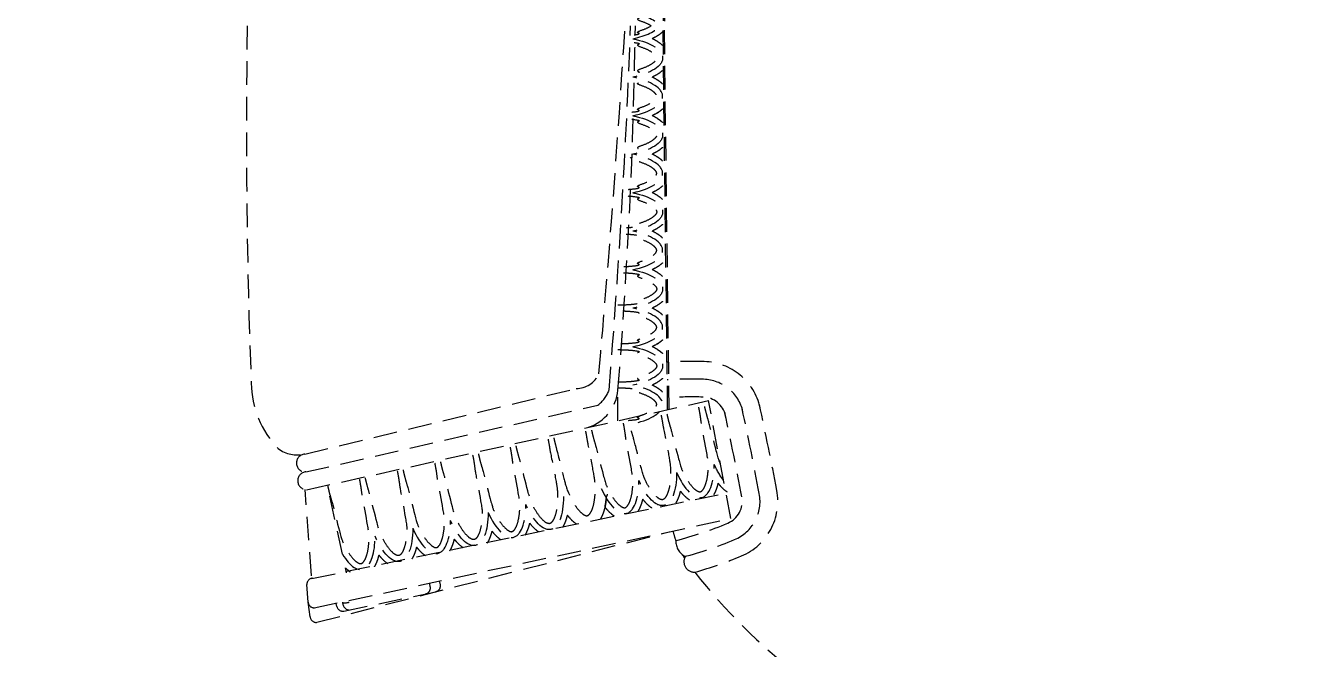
# Model space of a CAD drawing. Header units: millimetres. Extents: x -551172 to 232469, y -3435 to 261611.
# Drawn here: x 71544.3 to 71978.7, y 105944.7 to 106155.3 of the extents above; entities that cross this region are included whole.
import ezdxf

# ---------------------------------------------------------------- set-up
doc = ezdxf.new("R2010")
doc.units = ezdxf.units.MM
doc.header["$LTSCALE"] = 10
doc.linetypes.add('DH-HID2', pattern=[1.2, 0.8, -0.4])
doc.layers.add('06-FUR', color=6, linetype='Continuous')
doc.layers.add('FU-FURM', color=251, linetype='DH-HID2')
doc.linetypes.add('ZIGZAG', pattern='A,0.0001,-0.2,[131,ltypeshp.shx,S=0.2,R=0,X=-0.2,Y=0],-0.4,[131,ltypeshp.shx,S=0.2,R=180,X=0.2,Y=0],-0.2', length=0.8001)

# ---------------------------------------------------------------- blocks, each defined once
blk = doc.blocks.new('F-105')
at = {"layer": 'FU-FURM'}
for p, q in [((-194.67, 581.79), (-188.69, 582.21)), ((-185.73, 580.62), (-156.6, 582.8)), ((-156.7, 582.31), (-126.59, 446.7)), ((-150.68, 582.59), (-128.1, 484.02)), ((-144.66, 582.95), (-122.5, 491.34)), ((-201.45, 578.9), (-170.89, 460)), ((-199.62, 581.08), (-194.67, 581.79)), ((-196.6, 579.79), (-166.42, 439.19)), ((-186.64, 580.52), (-157.84, 440.8)), ((-178.44, 570.21), (-155.37, 575.2)), ((-197.64, 569.72), (-191.11, 538.72)), ((-196.1, 572.09), (-195.12, 572.3)), ((-195.68, 569.94), (-194.7, 570.14)), ((-184.7, 568.88), (-183.03, 569.23)), ((-189.46, 540.59), (-188.48, 540.79)), ((-188.74, 537.18), (-187.76, 537.39)), ((-133.38, 477.27), (-123.11, 477.27)), ((-133.38, 477.27), (-123.11, 477.27)), ((-129.65, 460.5), (0, 462.06)), ((-129.54, 459.98), (0, 461.61)), ((129.65, 460.5), (0, 462.06)), ((129.54, 459.98), (0, 461.61)), ((-166.42, 439.19), (-126.59, 446.7))]:
    blk.add_line(p, q, dxfattribs=at)
for centre, radius, start, end in [((-120.15, 568.3), 32.72, 90.939, 133.8014), ((-35.49, -1644.76), 2247.39, 89.09523, 92.17252), ((-133.95, 585.39), 10.99, 143.605, 192.8761), ((-188.55, 580.21), 2, 3.9663, 93.9663), ((-153.64, 582.32), 3, 3.9663, 183.9663), ((-147.66, 582.74), 3, 3.9663, 183.9663), ((-199.49, 579.09), 2, 93.9663, 183.9663), ((-194.54, 579.8), 2, 93.9663, 183.9663), ((-195.68, 570.13), 2, 101.9663, 191.9663), ((-195.27, 567.98), 2, 101.9663, 181.286), ((-184.89, 570), 10, 180, 192.1129), ((-189.87, 542.54), 2, 191.9663, 281.9663), ((-189.15, 539.14), 2, 191.9663, 281.9663), ((-114.06, 491.39), 8.44, 180.2919, 245.8429), ((-121.71, 491.82), 14.62, 198.5352, 264.4997), ((-118.88, 491.07), 11.61, 217.3848, 248.6039), ((289.22, 5113.95), 4648.1, 264.97987, 266.43253), ((99.72, 3210.42), 2739.24, 265.33391, 267.91369), ((26.75, 2322.11), 1850.92, 265.35579, 269.1718), ((-256.67, 452.37), 131.33, 358.321, 3.569), ((-256.67, 452.37), 137.33, 358.321, 3.4431), ((-256.67, 452.37), 143.33, 358.321, 3.3278), ((-174.01, 451.96), 5.78, 88.2271, 153.6647), ((-163.58, 429.56), 30, 103.5627, 110.053), ((-52.31, 488.65), 125.39, 194.2657, 202.7116), ((-180.98, 451.46), 3.55, 59.745, 182.6767), ((-163.58, 429.56), 30, 119.8995, 122.7088), ((-52.31, 488.65), 131.39, 194.8015, 202.7116), ((-63.86, 296.7), 196.11, 127.9735, 184.8842), ((-52.31, 488.65), 137.39, 195.7767, 202.7116), ((-133.39, 448.76), 8, 282.5968, 358.321), ((-133.39, 448.76), 14, 282.5968, 358.321), ((-133.39, 448.76), 20, 282.5968, 358.321), ((-160.6, 443.32), 8, 202.7116, 280.6809), ((-369.82, 1552.62), 1136.86, 280.68095, 282.13177), ((-160.6, 443.32), 20, 202.7116, 280.6809), ((-160.6, 443.32), 14, 202.7116, 280.6809), ((-369.82, 1552.62), 1142.86, 280.68095, 282.14538), ((-369.82, 1552.62), 1148.86, 280.68095, 282.15618)]:
    blk.add_arc(centre, radius, start, end, dxfattribs=at)
for centre, major_axis, start_param, end_param in [((-164, 567.64), (19.57, 4.15), 2.318381, 4.190074), ((-158.6, 542.21), (19.57, 4.15), 2.093111, 4.190074), ((-153.21, 516.77), (19.57, 4.15), 2.093111, 4.190074), ((-145.13, 478.62), (19.57, 4.15), 2.093111, 4.190074), ((-127.88, 482.18), (0, 20), 2.195066, 4.190074), ((-101.88, 482.18), (0, 20), 2.093111, 4.190074), ((-75.88, 482.18), (0, 20), 2.093111, 4.190074), ((-49.88, 482.18), (0, 20), 2.093111, 4.190074), ((-23.88, 482.18), (0, 20), 2.093111, 4.190074), ((2.12, 482.18), (0, 20), 2.093111, 2.85437), ((-139.74, 453.19), (19.57, 4.15), 2.093111, 4.190074)]:
    blk.add_ellipse(centre, major_axis=major_axis, ratio=0.375, start_param=start_param, end_param=end_param, dxfattribs=at)
at = {"layer": 'FU-FURM', "extrusion": (0, 0, -1)}
for centre, major_axis, start_param, end_param in [((-161.3, 554.93), (19.57, 4.15), 2.093111, 4.190074), ((-155.91, 529.49), (19.57, 4.15), 2.093111, 4.190074), ((-150.52, 504.06), (19.57, 4.15), 2.093111, 4.190074), ((-142.43, 465.9), (19.57, 4.15), 2.093111, 4.190074), ((-114.88, 482.18), (0, 20), 2.093111, 4.190074), ((-88.88, 482.18), (0, 20), 2.093111, 4.190074), ((-62.88, 482.18), (0, 20), 2.093111, 4.190074), ((-36.88, 482.18), (0, 20), 2.093111, 4.190074), ((-10.88, 482.18), (0, 20), 2.093111, 4.190074), ((-2.12, 482.18), (0, 20), 2.093111, 2.85437), ((-137.04, 440.47), (19.57, 4.15), -2.490998, -2.093111)]:
    blk.add_ellipse(centre, major_axis=major_axis, ratio=0.375, start_param=start_param, end_param=end_param, dxfattribs=at)
at = {"layer": 'FU-FURM'}
for points, knots in [([(-155.37, 575.2), (-156.16, 575.03), (-156.93, 574.85), (-158.47, 574.45), (-159.24, 574.23), (-161.49, 573.52), (-172.72, 570.8), (-175.51, 569.57), (-176.78, 568.9), (-178.93, 567.53), (-179.8, 566.82), (-180.97, 565.62), (-181.34, 565.06), (-181.57, 564.47), (-181.6, 564.32), (-181.63, 564.08), (-181.62, 564), (-181.6, 563.91)], [2.356194, 2.356194, 2.356194, 2.356194, 2.487094, 2.487094, 2.617994, 2.617994, 2.879793, 2.879793, 3.141593, 3.141593, 3.403392, 3.403392, 3.665191, 3.665191, 3.796091, 3.796091, 3.926991, 3.926991, 3.926991, 3.926991]), ([(-183.03, 569.23), (-183.11, 569.16), (-183.18, 569.08), (-183.71, 568.54), (-184.1, 568.07), (-184.43, 567.59)], [3.2313748, 3.2313748, 3.2313748, 3.2313748, 3.24407424, 3.24407424, 3.3245192, 3.3245192, 3.3245192, 3.3245192]), ([(-181.6, 563.91), (-181.59, 563.83), (-181.56, 563.74), (-181.44, 563.54), (-181.35, 563.41), (-180.9, 562.97), (-180.34, 562.61), (-178.78, 561.98), (-177.69, 561.69), (-175.17, 561.31), (-173.74, 561.21), (-170.69, 561.22), (-159.37, 563.49), (-157.02, 563.76), (-156.23, 563.87), (-154.66, 564.13), (-153.88, 564.27), (-153.09, 564.44)], [3.926991, 3.926991, 3.926991, 3.926991, 4.057891, 4.057891, 4.18879, 4.18879, 4.45059, 4.45059, 4.712389, 4.712389, 4.974188, 4.974188, 5.235988, 5.235988, 5.366887, 5.366887, 5.497787, 5.497787, 5.497787, 5.497787]), ([(-178.91, 551.19), (-178.93, 551.28), (-178.93, 551.37), (-178.91, 551.6), (-178.88, 551.76), (-178.64, 552.34), (-178.28, 552.9), (-177.11, 554.1), (-176.23, 554.81), (-174.08, 556.18), (-172.81, 556.85), (-170.02, 558.09), (-158.8, 560.8), (-156.54, 561.51), (-155.78, 561.73), (-154.24, 562.13), (-153.46, 562.32), (-152.68, 562.48)], [3.926991, 3.926991, 3.926991, 3.926991, 4.057891, 4.057891, 4.18879, 4.18879, 4.45059, 4.45059, 4.712389, 4.712389, 4.974188, 4.974188, 5.235988, 5.235988, 5.366887, 5.366887, 5.497787, 5.497787, 5.497787, 5.497787]), ([(-182.69, 559.4), (-182.67, 559.38), (-182.64, 559.37), (-182.2, 559.1), (-181.75, 558.88), (-181.19, 558.64), (-181.12, 558.61), (-180.61, 558.41), (-180.16, 558.25), (-179.38, 558.03), (-179.07, 557.95), (-178.75, 557.87)], [4.6833457, 4.6833457, 4.6833457, 4.6833457, 4.7028587, 4.7028587, 5.0198337, 5.0198337, 5.0650439, 5.0650439, 5.3368088, 5.3368088, 5.5110147, 5.5110147, 5.5110147, 5.5110147]), ([(-181.73, 554.88), (-181.72, 554.9), (-181.7, 554.93), (-181.4, 555.35), (-181.08, 555.74), (-180.67, 556.18), (-180.61, 556.24), (-180.23, 556.63), (-179.88, 556.95), (-179.27, 557.47), (-179.01, 557.67), (-178.75, 557.87)], [4.6833457, 4.6833457, 4.6833457, 4.6833457, 4.7028587, 4.7028587, 5.0198337, 5.0198337, 5.0650439, 5.0650439, 5.3368088, 5.3368088, 5.5110147, 5.5110147, 5.5110147, 5.5110147]), ([(-150.4, 551.72), (-151.18, 551.56), (-151.96, 551.41), (-153.53, 551.15), (-154.32, 551.04), (-156.67, 550.77), (-167.99, 548.5), (-171.04, 548.5), (-172.47, 548.59), (-175, 548.97), (-176.08, 549.27), (-177.64, 549.89), (-178.2, 550.26), (-178.65, 550.7), (-178.74, 550.82), (-178.86, 551.03), (-178.89, 551.11), (-178.91, 551.19)], [2.356194, 2.356194, 2.356194, 2.356194, 2.487094, 2.487094, 2.617994, 2.617994, 2.879793, 2.879793, 3.141593, 3.141593, 3.403392, 3.403392, 3.665191, 3.665191, 3.796091, 3.796091, 3.926991, 3.926991, 3.926991, 3.926991]), ([(-149.98, 549.76), (-150.76, 549.6), (-151.54, 549.42), (-153.08, 549.01), (-153.84, 548.8), (-156.1, 548.09), (-167.33, 545.37), (-170.12, 544.14), (-171.39, 543.46), (-173.54, 542.09), (-174.41, 541.38), (-175.58, 540.18), (-175.95, 539.62), (-176.18, 539.04), (-176.21, 538.89), (-176.24, 538.65), (-176.23, 538.56), (-176.21, 538.48)], [2.356194, 2.356194, 2.356194, 2.356194, 2.487094, 2.487094, 2.617994, 2.617994, 2.879793, 2.879793, 3.141593, 3.141593, 3.403392, 3.403392, 3.665191, 3.665191, 3.796091, 3.796091, 3.926991, 3.926991, 3.926991, 3.926991]), ([(-180, 546.68), (-179.97, 546.67), (-179.95, 546.65), (-179.51, 546.39), (-179.05, 546.16), (-178.49, 545.92), (-178.42, 545.89), (-177.92, 545.69), (-177.46, 545.54), (-176.69, 545.31), (-176.38, 545.23), (-176.06, 545.15)], [4.6833457, 4.6833457, 4.6833457, 4.6833457, 4.7028587, 4.7028587, 5.0198337, 5.0198337, 5.0650439, 5.0650439, 5.3368088, 5.3368088, 5.5110147, 5.5110147, 5.5110147, 5.5110147]), ([(-179.04, 542.16), (-179.02, 542.18), (-179, 542.21), (-178.71, 542.63), (-178.39, 543.02), (-177.97, 543.47), (-177.92, 543.52), (-177.54, 543.91), (-177.19, 544.23), (-176.57, 544.76), (-176.32, 544.96), (-176.06, 545.15)], [4.6833457, 4.6833457, 4.6833457, 4.6833457, 4.7028587, 4.7028587, 5.0198337, 5.0198337, 5.0650439, 5.0650439, 5.3368088, 5.3368088, 5.5110147, 5.5110147, 5.5110147, 5.5110147]), ([(-176.21, 538.48), (-176.2, 538.39), (-176.17, 538.31), (-176.05, 538.1), (-175.96, 537.98), (-175.5, 537.54), (-174.95, 537.17), (-173.39, 536.55), (-172.3, 536.26), (-169.78, 535.88), (-168.34, 535.78), (-165.29, 535.78), (-153.98, 538.06), (-151.63, 538.32), (-150.84, 538.43), (-149.27, 538.69), (-148.48, 538.84), (-147.7, 539)], [3.926991, 3.926991, 3.926991, 3.926991, 4.057891, 4.057891, 4.18879, 4.18879, 4.45059, 4.45059, 4.712389, 4.712389, 4.974188, 4.974188, 5.235988, 5.235988, 5.366887, 5.366887, 5.497787, 5.497787, 5.497787, 5.497787]), ([(-173.52, 525.76), (-173.54, 525.84), (-173.54, 525.93), (-173.52, 526.17), (-173.48, 526.32), (-173.25, 526.9), (-172.89, 527.47), (-171.72, 528.67), (-170.84, 529.38), (-168.69, 530.75), (-167.42, 531.42), (-164.63, 532.65), (-153.41, 535.37), (-151.15, 536.08), (-150.39, 536.3), (-148.85, 536.7), (-148.07, 536.88), (-147.29, 537.05)], [3.926991, 3.926991, 3.926991, 3.926991, 4.057891, 4.057891, 4.18879, 4.18879, 4.45059, 4.45059, 4.712389, 4.712389, 4.974188, 4.974188, 5.235988, 5.235988, 5.366887, 5.366887, 5.497787, 5.497787, 5.497787, 5.497787]), ([(-177.3, 533.97), (-177.28, 533.95), (-177.25, 533.93), (-176.81, 533.67), (-176.36, 533.44), (-175.8, 533.2), (-175.72, 533.18), (-175.22, 532.97), (-174.77, 532.82), (-173.99, 532.59), (-173.68, 532.51), (-173.36, 532.44)], [4.6833457, 4.6833457, 4.6833457, 4.6833457, 4.7028587, 4.7028587, 5.0198337, 5.0198337, 5.0650439, 5.0650439, 5.3368088, 5.3368088, 5.5110147, 5.5110147, 5.5110147, 5.5110147]), ([(-176.34, 529.44), (-176.33, 529.47), (-176.31, 529.49), (-176.01, 529.91), (-175.69, 530.3), (-175.27, 530.75), (-175.22, 530.8), (-174.84, 531.19), (-174.49, 531.52), (-173.88, 532.04), (-173.62, 532.24), (-173.36, 532.44)], [4.6833457, 4.6833457, 4.6833457, 4.6833457, 4.7028587, 4.7028587, 5.0198337, 5.0198337, 5.0650439, 5.0650439, 5.3368088, 5.3368088, 5.5110147, 5.5110147, 5.5110147, 5.5110147]), ([(-145.01, 526.29), (-145.79, 526.12), (-146.57, 525.97), (-148.14, 525.72), (-148.93, 525.61), (-151.28, 525.34), (-162.6, 523.07), (-165.65, 523.06), (-167.08, 523.16), (-169.61, 523.54), (-170.69, 523.83), (-172.25, 524.45), (-172.81, 524.82), (-173.26, 525.26), (-173.35, 525.38), (-173.47, 525.59), (-173.5, 525.68), (-173.52, 525.76)], [2.356194, 2.356194, 2.356194, 2.356194, 2.487094, 2.487094, 2.617994, 2.617994, 2.879793, 2.879793, 3.141593, 3.141593, 3.403392, 3.403392, 3.665191, 3.665191, 3.796091, 3.796091, 3.926991, 3.926991, 3.926991, 3.926991]), ([(-144.59, 524.33), (-145.37, 524.16), (-146.15, 523.98), (-147.69, 523.58), (-148.45, 523.36), (-150.71, 522.65), (-161.94, 519.93), (-164.72, 518.7), (-166, 518.03), (-168.15, 516.66), (-169.02, 515.95), (-170.19, 514.75), (-170.55, 514.19), (-170.79, 513.6), (-170.82, 513.45), (-170.85, 513.21), (-170.84, 513.13), (-170.82, 513.04)], [2.356194, 2.356194, 2.356194, 2.356194, 2.487094, 2.487094, 2.617994, 2.617994, 2.879793, 2.879793, 3.141593, 3.141593, 3.403392, 3.403392, 3.665191, 3.665191, 3.796091, 3.796091, 3.926991, 3.926991, 3.926991, 3.926991]), ([(-174.61, 521.25), (-174.58, 521.23), (-174.56, 521.22), (-174.11, 520.95), (-173.66, 520.72), (-173.1, 520.49), (-173.03, 520.46), (-172.53, 520.26), (-172.07, 520.1), (-171.3, 519.88), (-170.99, 519.79), (-170.67, 519.72)], [4.6833457, 4.6833457, 4.6833457, 4.6833457, 4.7028587, 4.7028587, 5.0198337, 5.0198337, 5.0650439, 5.0650439, 5.3368088, 5.3368088, 5.5110147, 5.5110147, 5.5110147, 5.5110147]), ([(-173.65, 516.72), (-173.63, 516.75), (-173.61, 516.77), (-173.32, 517.2), (-173, 517.59), (-172.58, 518.03), (-172.53, 518.09), (-172.15, 518.47), (-171.8, 518.8), (-171.18, 519.32), (-170.93, 519.52), (-170.67, 519.72)], [4.6833457, 4.6833457, 4.6833457, 4.6833457, 4.7028587, 4.7028587, 5.0198337, 5.0198337, 5.0650439, 5.0650439, 5.3368088, 5.3368088, 5.5110147, 5.5110147, 5.5110147, 5.5110147]), ([(-170.82, 513.04), (-170.8, 512.96), (-170.78, 512.87), (-170.66, 512.67), (-170.56, 512.54), (-170.11, 512.1), (-169.55, 511.74), (-168, 511.11), (-166.91, 510.82), (-164.39, 510.44), (-162.95, 510.34), (-159.9, 510.35), (-148.59, 512.62), (-146.23, 512.89), (-145.45, 513), (-143.88, 513.26), (-143.09, 513.4), (-142.31, 513.57)], [3.926991, 3.926991, 3.926991, 3.926991, 4.057891, 4.057891, 4.18879, 4.18879, 4.45059, 4.45059, 4.712389, 4.712389, 4.974188, 4.974188, 5.235988, 5.235988, 5.366887, 5.366887, 5.497787, 5.497787, 5.497787, 5.497787]), ([(-171.91, 508.53), (-171.89, 508.51), (-171.86, 508.5), (-171.42, 508.23), (-170.97, 508.01), (-170.4, 507.77), (-170.33, 507.74), (-169.83, 507.54), (-169.38, 507.38), (-168.6, 507.16), (-168.29, 507.08), (-167.97, 507)], [4.6833457, 4.6833457, 4.6833457, 4.6833457, 4.7028587, 4.7028587, 5.0198337, 5.0198337, 5.0650439, 5.0650439, 5.3368088, 5.3368088, 5.5110147, 5.5110147, 5.5110147, 5.5110147]), ([(-168.13, 500.32), (-168.14, 500.41), (-168.15, 500.5), (-168.13, 500.73), (-168.09, 500.89), (-167.86, 501.47), (-167.5, 502.03), (-166.33, 503.23), (-165.45, 503.94), (-163.3, 505.31), (-162.03, 505.98), (-159.24, 507.22), (-148.02, 509.93), (-145.76, 510.64), (-145, 510.86), (-143.46, 511.26), (-142.68, 511.45), (-141.9, 511.61)], [3.926991, 3.926991, 3.926991, 3.926991, 4.057891, 4.057891, 4.18879, 4.18879, 4.45059, 4.45059, 4.712389, 4.712389, 4.974188, 4.974188, 5.235988, 5.235988, 5.366887, 5.366887, 5.497787, 5.497787, 5.497787, 5.497787]), ([(-170.95, 504.01), (-170.94, 504.03), (-170.92, 504.06), (-170.62, 504.48), (-170.3, 504.87), (-169.88, 505.31), (-169.83, 505.37), (-169.45, 505.76), (-169.1, 506.08), (-168.48, 506.6), (-168.23, 506.8), (-167.97, 507)], [4.6833457, 4.6833457, 4.6833457, 4.6833457, 4.7028587, 4.7028587, 5.0198337, 5.0198337, 5.0650439, 5.0650439, 5.3368088, 5.3368088, 5.5110147, 5.5110147, 5.5110147, 5.5110147]), ([(-139.62, 500.85), (-140.4, 500.69), (-141.18, 500.54), (-142.75, 500.28), (-143.54, 500.17), (-155.65, 497.73), (-157.21, 497.63), (-160.26, 497.63), (-161.69, 497.72), (-164.22, 498.1), (-165.3, 498.4), (-166.86, 499.02), (-167.42, 499.39), (-167.87, 499.83), (-167.96, 499.95), (-168.08, 500.16), (-168.11, 500.24), (-168.13, 500.32)], [2.356194, 2.356194, 2.356194, 2.356194, 2.487094, 2.487094, 2.617994, 2.617994, 2.879793, 2.879793, 3.141593, 3.141593, 3.403392, 3.403392, 3.665191, 3.665191, 3.796091, 3.796091, 3.926991, 3.926991, 3.926991, 3.926991]), ([(-169.22, 495.81), (-169.19, 495.8), (-169.16, 495.78), (-168.72, 495.52), (-168.27, 495.29), (-167.71, 495.05), (-167.64, 495.02), (-167.14, 494.82), (-166.68, 494.67), (-165.91, 494.44), (-165.6, 494.36), (-165.28, 494.28)], [4.6833457, 4.6833457, 4.6833457, 4.6833457, 4.7028587, 4.7028587, 5.0198337, 5.0198337, 5.0650439, 5.0650439, 5.3368088, 5.3368088, 5.5110147, 5.5110147, 5.5110147, 5.5110147]), ([(-139.2, 498.89), (-139.98, 498.73), (-140.76, 498.55), (-142.3, 498.14), (-143.06, 497.93), (-155.08, 495.04), (-156.54, 494.5), (-159.33, 493.27), (-160.61, 492.59), (-162.76, 491.22), (-163.63, 490.51), (-164.8, 489.31), (-165.16, 488.75), (-165.4, 488.17), (-165.43, 488.02), (-165.46, 487.78), (-165.45, 487.69), (-165.43, 487.61)], [2.356194, 2.356194, 2.356194, 2.356194, 2.487094, 2.487094, 2.617994, 2.617994, 2.879793, 2.879793, 3.141593, 3.141593, 3.403392, 3.403392, 3.665191, 3.665191, 3.796091, 3.796091, 3.926991, 3.926991, 3.926991, 3.926991]), ([(-168.26, 491.29), (-168.24, 491.31), (-168.22, 491.34), (-167.93, 491.76), (-167.61, 492.15), (-167.19, 492.6), (-167.14, 492.65), (-166.76, 493.04), (-166.41, 493.36), (-165.79, 493.89), (-165.54, 494.09), (-165.28, 494.28)], [4.6833457, 4.6833457, 4.6833457, 4.6833457, 4.7028587, 4.7028587, 5.0198337, 5.0198337, 5.0650439, 5.0650439, 5.3368088, 5.3368088, 5.5110147, 5.5110147, 5.5110147, 5.5110147]), ([(-165.43, 487.61), (-165.41, 487.52), (-165.38, 487.44), (-165.27, 487.23), (-165.17, 487.11), (-164.72, 486.67), (-164.16, 486.3), (-162.61, 485.68), (-161.52, 485.39), (-159, 485.01), (-157.56, 484.91), (-154.51, 484.91), (-152.96, 485.01), (-140.84, 487.45), (-140.06, 487.56), (-138.49, 487.82), (-137.7, 487.97), (-136.92, 488.13)], [3.926991, 3.926991, 3.926991, 3.926991, 4.057891, 4.057891, 4.18879, 4.18879, 4.45059, 4.45059, 4.712389, 4.712389, 4.974188, 4.974188, 5.235988, 5.235988, 5.366887, 5.366887, 5.497787, 5.497787, 5.497787, 5.497787]), ([(-166.52, 483.1), (-166.49, 483.08), (-166.47, 483.06), (-166.03, 482.8), (-165.58, 482.57), (-165.01, 482.33), (-164.94, 482.31), (-164.44, 482.1), (-163.99, 481.95), (-163.33, 481.76), (-163.15, 481.71), (-162.96, 481.66)], [4.6833457, 4.6833457, 4.6833457, 4.6833457, 4.7028587, 4.7028587, 5.0198337, 5.0198337, 5.0650439, 5.0650439, 5.3368088, 5.3368088, 5.4416175, 5.4416175, 5.4416175, 5.4416175]), ([(-166.52, 483.1), (-166.49, 483.08), (-166.47, 483.06), (-166.03, 482.8), (-165.58, 482.57), (-165.01, 482.33), (-164.94, 482.31), (-164.44, 482.1), (-163.99, 481.95), (-163.21, 481.72), (-162.9, 481.64), (-162.58, 481.57)], [4.6833457, 4.6833457, 4.6833457, 4.6833457, 4.7028587, 4.7028587, 5.0198337, 5.0198337, 5.0650439, 5.0650439, 5.3368088, 5.3368088, 5.5110147, 5.5110147, 5.5110147, 5.5110147]), ([(-136.51, 486.18), (-137.29, 486.01), (-138.07, 485.83), (-139.61, 485.43), (-140.37, 485.21), (-142.63, 484.5), (-153.85, 481.78), (-156.64, 480.55), (-157.91, 479.88), (-160.06, 478.51), (-160.94, 477.8), (-162.11, 476.6), (-162.47, 476.03), (-162.7, 475.45), (-162.74, 475.3), (-162.76, 475.06), (-162.75, 474.97), (-162.74, 474.89)], [2.356194, 2.356194, 2.356194, 2.356194, 2.487094, 2.487094, 2.617994, 2.617994, 2.879793, 2.879793, 3.141593, 3.141593, 3.403392, 3.403392, 3.665191, 3.665191, 3.796091, 3.796091, 3.926991, 3.926991, 3.926991, 3.926991]), ([(-165.56, 478.57), (-165.54, 478.6), (-165.53, 478.62), (-165.23, 479.04), (-164.91, 479.43), (-164.49, 479.88), (-164.44, 479.93), (-164.06, 480.32), (-163.71, 480.65), (-163.09, 481.17), (-162.84, 481.37), (-162.58, 481.57)], [4.6833457, 4.6833457, 4.6833457, 4.6833457, 4.7028587, 4.7028587, 5.0198337, 5.0198337, 5.0650439, 5.0650439, 5.3368088, 5.3368088, 5.5110147, 5.5110147, 5.5110147, 5.5110147]), ([(-159.57, 481.15), (-162.91, 481.68), (-162.96, 481.66), (-159.02, 481.15), (-158.57, 480.93), (-158, 480.69), (-157.93, 480.66), (-157.43, 480.46), (-156.98, 480.31), (-156.2, 480.08), (-155.89, 480), (-155.57, 479.92)], [4.6833457, 4.6833457, 4.6833457, 4.6833457, 4.7028587, 4.7028587, 5.0198337, 5.0198337, 5.0650439, 5.0650439, 5.3368088, 5.3368088, 5.5110147, 5.5110147, 5.5110147, 5.5110147]), ([(-162.74, 474.89), (-162.72, 474.81), (-162.69, 474.72), (-162.57, 474.51), (-162.48, 474.39), (-162.03, 473.95), (-161.47, 473.58), (-159.91, 472.96), (-158.83, 472.67), (-156.3, 472.29), (-154.87, 472.19), (-151.82, 472.2), (-140.5, 474.47), (-138.15, 474.74), (-137.36, 474.85), (-135.79, 475.1), (-135.01, 475.25), (-134.23, 475.42)], [3.926991, 3.926991, 3.926991, 3.926991, 4.057891, 4.057891, 4.18879, 4.18879, 4.45059, 4.45059, 4.712389, 4.712389, 4.974188, 4.974188, 5.235988, 5.235988, 5.366887, 5.366887, 5.497787, 5.497787, 5.497787, 5.497787]), ([(-133.25, 473.72), (-133.23, 473.31), (-133.19, 472.91), (-133, 470.93), (-132.77, 469.39), (-132.15, 471.31), (-131.75, 469.93), (-130.86, 467.54), (-130.35, 466.54), (-129.41, 465.15), (-128.94, 464.67), (-128.42, 464.32), (-128.28, 464.26), (-128.05, 464.19), (-127.96, 464.18), (-127.88, 464.18), (-127.79, 464.18), (-127.7, 464.19), (-127.47, 464.26), (-127.33, 464.32), (-126.81, 464.67), (-126.34, 465.15), (-125.4, 466.54), (-124.89, 467.54), (-124, 469.93), (-123.6, 471.31), (-122.98, 469.39), (-122.75, 470.93), (-122.52, 473.29), (-122.47, 474.08), (-122.39, 475.67), (-122.38, 476.47), (-122.38, 477.27)], [2.550637, 2.550637, 2.550637, 2.550637, 2.617994, 2.617994, 2.879793, 2.879793, 3.141593, 3.141593, 3.403392, 3.403392, 3.665191, 3.665191, 3.796091, 3.796091, 3.926991, 3.926991, 3.926991, 4.057891, 4.057891, 4.18879, 4.18879, 4.45059, 4.45059, 4.712389, 4.712389, 4.974188, 4.974188, 5.235988, 5.235988, 5.366887, 5.366887, 5.497787, 5.497787, 5.497787, 5.497787]), ([(-109.38, 477.27), (-109.38, 476.47), (-109.39, 475.67), (-109.47, 474.08), (-109.52, 473.29), (-109.75, 470.93), (-109.98, 469.39), (-110.6, 471.31), (-111, 469.93), (-111.89, 467.54), (-112.4, 466.54), (-113.34, 465.15), (-113.81, 464.67), (-114.33, 464.32), (-114.47, 464.26), (-114.7, 464.19), (-114.79, 464.18), (-114.88, 464.18), (-114.96, 464.18), (-115.05, 464.19), (-115.28, 464.26), (-115.42, 464.32), (-115.94, 464.67), (-116.41, 465.15), (-117.35, 466.54), (-117.86, 467.54), (-118.75, 469.93), (-119.15, 471.31), (-119.77, 469.39), (-120, 470.93), (-120.23, 473.29), (-120.28, 474.08), (-120.36, 475.67), (-120.38, 476.47), (-120.38, 477.27)], [2.356194, 2.356194, 2.356194, 2.356194, 2.487094, 2.487094, 2.617994, 2.617994, 2.879793, 2.879793, 3.141593, 3.141593, 3.403392, 3.403392, 3.665191, 3.665191, 3.796091, 3.796091, 3.926991, 3.926991, 3.926991, 4.057891, 4.057891, 4.18879, 4.18879, 4.45059, 4.45059, 4.712389, 4.712389, 4.974188, 4.974188, 5.235988, 5.235988, 5.366887, 5.366887, 5.497787, 5.497787, 5.497787, 5.497787]), ([(-107.37, 476.25), (-107.36, 475.79), (-107.34, 475.33), (-107.28, 474.08), (-107.23, 473.29), (-107, 470.93), (-106.77, 469.39), (-106.15, 471.31), (-105.75, 469.93), (-104.86, 467.54), (-104.35, 466.54), (-103.41, 465.15), (-102.94, 464.67), (-102.42, 464.32), (-102.28, 464.26), (-102.05, 464.19), (-101.96, 464.18), (-101.88, 464.18), (-101.79, 464.18), (-101.7, 464.19), (-101.47, 464.26), (-101.33, 464.32), (-100.81, 464.67), (-100.34, 465.15), (-99.4, 466.54), (-98.89, 467.54), (-98, 469.93), (-97.6, 471.31), (-96.98, 469.39), (-96.75, 470.93), (-96.52, 473.29), (-96.47, 474.08), (-96.42, 475.12), (-96.41, 475.36), (-96.4, 475.6)], [2.411593, 2.411593, 2.411593, 2.411593, 2.487094, 2.487094, 2.617994, 2.617994, 2.879793, 2.879793, 3.141593, 3.141593, 3.403392, 3.403392, 3.665191, 3.665191, 3.796091, 3.796091, 3.926991, 3.926991, 3.926991, 4.057891, 4.057891, 4.18879, 4.18879, 4.45059, 4.45059, 4.712389, 4.712389, 4.974188, 4.974188, 5.235988, 5.235988, 5.366887, 5.366887, 5.406766, 5.406766, 5.406766, 5.406766]), ([(-83.41, 475.36), (-83.42, 475.2), (-83.42, 475.04), (-83.47, 474.08), (-83.52, 473.29), (-83.75, 470.93), (-83.98, 469.39), (-84.6, 471.31), (-85, 469.93), (-85.89, 467.54), (-86.4, 466.54), (-87.34, 465.15), (-87.81, 464.67), (-88.33, 464.32), (-88.47, 464.26), (-88.7, 464.19), (-88.79, 464.18), (-88.88, 464.18), (-88.96, 464.18), (-89.05, 464.19), (-89.28, 464.26), (-89.42, 464.32), (-89.94, 464.67), (-90.41, 465.15), (-91.35, 466.54), (-91.86, 467.54), (-92.75, 469.93), (-93.15, 471.31), (-93.77, 469.39), (-94, 470.93), (-94.23, 473.29), (-94.28, 474.08), (-94.36, 475.67), (-94.38, 476.47), (-94.38, 477.27)], [2.460378, 2.460378, 2.460378, 2.460378, 2.487094, 2.487094, 2.617994, 2.617994, 2.879793, 2.879793, 3.141593, 3.141593, 3.403392, 3.403392, 3.665191, 3.665191, 3.796091, 3.796091, 3.926991, 3.926991, 3.926991, 4.057891, 4.057891, 4.18879, 4.18879, 4.45059, 4.45059, 4.712389, 4.712389, 4.974188, 4.974188, 5.235988, 5.235988, 5.366887, 5.366887, 5.497787, 5.497787, 5.497787, 5.497787]), ([(-81.34, 475.23), (-81.33, 475.11), (-81.33, 474.99), (-81.28, 474.08), (-81.23, 473.29), (-81, 470.93), (-80.77, 469.39), (-80.15, 471.31), (-79.75, 469.93), (-78.86, 467.54), (-78.35, 466.54), (-77.41, 465.15), (-76.94, 464.67), (-76.42, 464.32), (-76.28, 464.26), (-76.05, 464.19), (-75.96, 464.18), (-75.88, 464.18), (-75.79, 464.18), (-75.7, 464.19), (-75.47, 464.26), (-75.33, 464.32), (-74.81, 464.67), (-74.34, 465.15), (-73.4, 466.54), (-72.89, 467.54), (-72, 469.93), (-71.6, 471.31), (-70.98, 469.39), (-70.75, 470.93), (-70.53, 473.18), (-70.48, 473.86), (-70.45, 474.54)], [2.467929, 2.467929, 2.467929, 2.467929, 2.487094, 2.487094, 2.617994, 2.617994, 2.879793, 2.879793, 3.141593, 3.141593, 3.403392, 3.403392, 3.665191, 3.665191, 3.796091, 3.796091, 3.926991, 3.926991, 3.926991, 4.057891, 4.057891, 4.18879, 4.18879, 4.45059, 4.45059, 4.712389, 4.712389, 4.974188, 4.974188, 5.235988, 5.235988, 5.348492, 5.348492, 5.348492, 5.348492]), ([(-57.49, 473.81), (-57.52, 473.37), (-57.56, 472.94), (-57.75, 470.93), (-57.98, 469.39), (-58.6, 471.31), (-59, 469.93), (-59.89, 467.54), (-60.4, 466.54), (-61.34, 465.15), (-61.81, 464.67), (-62.33, 464.32), (-62.47, 464.26), (-62.7, 464.19), (-62.79, 464.18), (-62.88, 464.18), (-62.96, 464.18), (-63.05, 464.19), (-63.28, 464.26), (-63.42, 464.32), (-63.94, 464.67), (-64.41, 465.15), (-65.35, 466.54), (-65.86, 467.54), (-66.75, 469.93), (-67.15, 471.31), (-67.77, 469.39), (-68, 470.93), (-68.21, 473.14), (-68.26, 473.77), (-68.3, 474.41)], [2.545642, 2.545642, 2.545642, 2.545642, 2.617994, 2.617994, 2.879793, 2.879793, 3.141593, 3.141593, 3.403392, 3.403392, 3.665191, 3.665191, 3.796091, 3.796091, 3.926991, 3.926991, 3.926991, 4.057891, 4.057891, 4.18879, 4.18879, 4.45059, 4.45059, 4.712389, 4.712389, 4.974188, 4.974188, 5.235988, 5.235988, 5.341489, 5.341489, 5.341489, 5.341489]), ([(-55.25, 473.69), (-55.22, 473.3), (-55.19, 472.9), (-55, 470.93), (-54.77, 469.39), (-54.15, 471.31), (-53.75, 469.93), (-52.86, 467.54), (-52.35, 466.54), (-51.41, 465.15), (-50.94, 464.67), (-50.42, 464.32), (-50.28, 464.26), (-50.05, 464.19), (-49.96, 464.18), (-49.88, 464.18), (-49.79, 464.18), (-49.7, 464.19), (-49.47, 464.26), (-49.33, 464.32), (-48.81, 464.67), (-48.34, 465.15), (-47.4, 466.54), (-46.89, 467.54), (-46, 469.93), (-45.6, 471.31), (-44.98, 469.39), (-44.75, 470.93), (-44.58, 472.73), (-44.56, 472.95), (-44.54, 473.17)], [2.55208, 2.55208, 2.55208, 2.55208, 2.617994, 2.617994, 2.879793, 2.879793, 3.141593, 3.141593, 3.403392, 3.403392, 3.665191, 3.665191, 3.796091, 3.796091, 3.926991, 3.926991, 3.926991, 4.057891, 4.057891, 4.18879, 4.18879, 4.45059, 4.45059, 4.712389, 4.712389, 4.974188, 4.974188, 5.235988, 5.235988, 5.273139, 5.273139, 5.273139, 5.273139]), ([(-163.82, 470.38), (-163.8, 470.36), (-163.77, 470.35), (-163.33, 470.08), (-162.88, 469.85), (-162.32, 469.62), (-162.25, 469.59), (-161.75, 469.39), (-161.29, 469.23), (-160.52, 469.01), (-160.2, 468.92), (-159.88, 468.85)], [4.6833457, 4.6833457, 4.6833457, 4.6833457, 4.7028587, 4.7028587, 5.0198337, 5.0198337, 5.0650439, 5.0650439, 5.3368088, 5.3368088, 5.5110147, 5.5110147, 5.5110147, 5.5110147]), ([(-131.53, 462.7), (-132.31, 462.53), (-133.1, 462.39), (-134.67, 462.13), (-135.45, 462.02), (-147.56, 459.57), (-149.12, 459.48), (-152.17, 459.47), (-153.61, 459.57), (-156.13, 459.95), (-157.22, 460.24), (-158.77, 460.87), (-159.33, 461.23), (-159.78, 461.67), (-159.87, 461.8), (-159.99, 462), (-160.02, 462.09), (-160.04, 462.17), (-160.06, 462.26), (-160.07, 462.34), (-160.04, 462.58), (-160.01, 462.73), (-159.77, 463.32), (-159.41, 463.88), (-158.24, 465.08), (-157.37, 465.79), (-155.22, 467.16), (-153.94, 467.83), (-151.15, 469.06), (-139.93, 471.78), (-137.67, 472.49), (-136.91, 472.71), (-135.37, 473.11), (-134.59, 473.29), (-133.81, 473.46)], [2.356194, 2.356194, 2.356194, 2.356194, 2.487094, 2.487094, 2.617994, 2.617994, 2.879793, 2.879793, 3.141593, 3.141593, 3.403392, 3.403392, 3.665191, 3.665191, 3.796091, 3.796091, 3.926991, 3.926991, 3.926991, 4.057891, 4.057891, 4.18879, 4.18879, 4.45059, 4.45059, 4.712389, 4.712389, 4.974188, 4.974188, 5.235988, 5.235988, 5.366887, 5.366887, 5.497787, 5.497787, 5.497787, 5.497787]), ([(-31.59, 472.63), (-31.59, 472.59), (-31.59, 472.55), (-31.75, 470.93), (-31.98, 469.39), (-32.6, 471.31), (-33, 469.93), (-33.89, 467.54), (-34.4, 466.54), (-35.34, 465.15), (-35.81, 464.67), (-36.33, 464.32), (-36.47, 464.26), (-36.7, 464.19), (-36.79, 464.18), (-36.88, 464.18), (-36.96, 464.18), (-37.05, 464.19), (-37.28, 464.26), (-37.42, 464.32), (-37.94, 464.67), (-38.41, 465.15), (-39.35, 466.54), (-39.86, 467.54), (-40.75, 469.93), (-41.15, 471.31), (-41.77, 469.39), (-42, 470.93), (-42.17, 472.69), (-42.19, 472.88), (-42.2, 473.07)], [2.611077, 2.611077, 2.611077, 2.611077, 2.617994, 2.617994, 2.879793, 2.879793, 3.141593, 3.141593, 3.403392, 3.403392, 3.665191, 3.665191, 3.796091, 3.796091, 3.926991, 3.926991, 3.926991, 4.057891, 4.057891, 4.18879, 4.18879, 4.45059, 4.45059, 4.712389, 4.712389, 4.974188, 4.974188, 5.235988, 5.235988, 5.267322, 5.267322, 5.267322, 5.267322]), ([(-29.16, 472.54), (-29.16, 472.53), (-29.15, 472.52), (-29, 470.93), (-28.77, 469.39), (-28.15, 471.31), (-27.75, 469.93), (-26.86, 467.54), (-26.35, 466.54), (-25.41, 465.15), (-24.94, 464.67), (-24.42, 464.32), (-24.28, 464.26), (-24.05, 464.19), (-23.96, 464.18), (-23.88, 464.18), (-23.79, 464.18), (-23.7, 464.19), (-23.47, 464.26), (-23.33, 464.32), (-22.81, 464.67), (-22.34, 465.15), (-21.4, 466.54), (-20.89, 467.54), (-20, 469.93), (-19.6, 471.31), (-19, 469.46), (-18.78, 470.73), (-18.63, 472.17)], [2.616193, 2.616193, 2.616193, 2.616193, 2.617994, 2.617994, 2.879793, 2.879793, 3.141593, 3.141593, 3.403392, 3.403392, 3.665191, 3.665191, 3.796091, 3.796091, 3.926991, 3.926991, 3.926991, 4.057891, 4.057891, 4.18879, 4.18879, 4.45059, 4.45059, 4.712389, 4.712389, 4.974188, 4.974188, 5.217617, 5.217617, 5.217617, 5.217617]), ([(-5.67, 471.81), (-5.82, 470.53), (-6.02, 469.53), (-6.6, 471.31), (-7, 469.93), (-7.89, 467.54), (-8.4, 466.54), (-9.34, 465.15), (-9.81, 464.67), (-10.33, 464.32), (-10.47, 464.26), (-10.7, 464.19), (-10.79, 464.18), (-10.88, 464.18), (-10.96, 464.18), (-11.05, 464.19), (-11.28, 464.26), (-11.42, 464.32), (-11.94, 464.67), (-12.41, 465.15), (-13.35, 466.54), (-13.86, 467.54), (-14.75, 469.93), (-15.15, 471.31), (-15.75, 469.47), (-15.96, 470.68), (-16.11, 472.1)], [2.656979, 2.656979, 2.656979, 2.656979, 2.879793, 2.879793, 3.141593, 3.141593, 3.403392, 3.403392, 3.665191, 3.665191, 3.796091, 3.796091, 3.926991, 3.926991, 3.926991, 4.057891, 4.057891, 4.18879, 4.18879, 4.45059, 4.45059, 4.712389, 4.712389, 4.974188, 4.974188, 5.213252, 5.213252, 5.213252, 5.213252]), ([(-3.07, 471.75), (-2.93, 470.5), (-2.72, 469.55), (-2.15, 471.31), (-1.75, 469.93), (-0.9, 467.64), (-0.43, 466.71), (0, 466.03)], [2.660555, 2.660555, 2.660555, 2.660555, 2.8797933, 2.8797933, 3.1415927, 3.1415927, 3.3812243, 3.3812243, 3.3812243, 3.3812243]), ([(3.07, 471.75), (2.93, 470.5), (2.72, 469.55), (2.15, 471.31), (1.75, 469.93), (0.9, 467.64), (0.43, 466.71), (0, 466.03)], [2.660555, 2.660555, 2.660555, 2.660555, 2.8797933, 2.8797933, 3.1415927, 3.1415927, 3.3812243, 3.3812243, 3.3812243, 3.3812243]), ([(-162.87, 465.85), (-162.85, 465.88), (-162.83, 465.9), (-162.54, 466.33), (-162.22, 466.72), (-161.8, 467.16), (-161.75, 467.22), (-161.37, 467.6), (-161.02, 467.93), (-160.4, 468.45), (-160.15, 468.65), (-159.88, 468.85)], [4.6833457, 4.6833457, 4.6833457, 4.6833457, 4.7028587, 4.7028587, 5.0198337, 5.0198337, 5.0650439, 5.0650439, 5.3368088, 5.3368088, 5.5110147, 5.5110147, 5.5110147, 5.5110147]), ([(-123.69, 462.18), (-123.67, 462.2), (-123.65, 462.22), (-123.29, 462.59), (-122.98, 462.99), (-122.63, 463.49), (-122.59, 463.55), (-122.29, 464), (-122.04, 464.42), (-121.66, 465.13), (-121.51, 465.42), (-121.38, 465.71)], [4.6833457, 4.6833457, 4.6833457, 4.6833457, 4.7028587, 4.7028587, 5.0198337, 5.0198337, 5.0650439, 5.0650439, 5.3368088, 5.3368088, 5.5110147, 5.5110147, 5.5110147, 5.5110147]), ([(-119.06, 462.18), (-119.08, 462.2), (-119.1, 462.22), (-119.46, 462.59), (-119.77, 462.99), (-120.12, 463.49), (-120.16, 463.55), (-120.46, 464), (-120.71, 464.42), (-121.09, 465.13), (-121.24, 465.42), (-121.38, 465.71)], [4.6833457, 4.6833457, 4.6833457, 4.6833457, 4.7028587, 4.7028587, 5.0198337, 5.0198337, 5.0650439, 5.0650439, 5.3368088, 5.3368088, 5.5110147, 5.5110147, 5.5110147, 5.5110147]), ([(-110.69, 462.18), (-110.67, 462.2), (-110.65, 462.22), (-110.29, 462.59), (-109.98, 462.99), (-109.63, 463.49), (-109.59, 463.55), (-109.29, 464), (-109.04, 464.42), (-108.66, 465.13), (-108.51, 465.42), (-108.38, 465.71)], [4.6833457, 4.6833457, 4.6833457, 4.6833457, 4.7028587, 4.7028587, 5.0198337, 5.0198337, 5.0650439, 5.0650439, 5.3368088, 5.3368088, 5.5110147, 5.5110147, 5.5110147, 5.5110147]), ([(-106.06, 462.18), (-106.08, 462.2), (-106.1, 462.22), (-106.46, 462.59), (-106.77, 462.99), (-107.12, 463.49), (-107.16, 463.55), (-107.46, 464), (-107.71, 464.42), (-108.09, 465.13), (-108.24, 465.42), (-108.38, 465.71)], [4.6833457, 4.6833457, 4.6833457, 4.6833457, 4.7028587, 4.7028587, 5.0198337, 5.0198337, 5.0650439, 5.0650439, 5.3368088, 5.3368088, 5.5110147, 5.5110147, 5.5110147, 5.5110147]), ([(-97.69, 462.18), (-97.67, 462.2), (-97.65, 462.22), (-97.29, 462.59), (-96.98, 462.99), (-96.63, 463.49), (-96.59, 463.55), (-96.29, 464), (-96.04, 464.42), (-95.66, 465.13), (-95.51, 465.42), (-95.38, 465.71)], [4.6833457, 4.6833457, 4.6833457, 4.6833457, 4.7028587, 4.7028587, 5.0198337, 5.0198337, 5.0650439, 5.0650439, 5.3368088, 5.3368088, 5.5110147, 5.5110147, 5.5110147, 5.5110147]), ([(-93.06, 462.18), (-93.08, 462.2), (-93.1, 462.22), (-93.46, 462.59), (-93.77, 462.99), (-94.12, 463.49), (-94.16, 463.55), (-94.46, 464), (-94.71, 464.42), (-95.09, 465.13), (-95.24, 465.42), (-95.38, 465.71)], [4.6833457, 4.6833457, 4.6833457, 4.6833457, 4.7028587, 4.7028587, 5.0198337, 5.0198337, 5.0650439, 5.0650439, 5.3368088, 5.3368088, 5.5110147, 5.5110147, 5.5110147, 5.5110147]), ([(-84.69, 462.18), (-84.67, 462.2), (-84.65, 462.22), (-84.29, 462.59), (-83.98, 462.99), (-83.63, 463.49), (-83.59, 463.55), (-83.29, 464), (-83.04, 464.42), (-82.66, 465.13), (-82.51, 465.42), (-82.38, 465.71)], [4.6833457, 4.6833457, 4.6833457, 4.6833457, 4.7028587, 4.7028587, 5.0198337, 5.0198337, 5.0650439, 5.0650439, 5.3368088, 5.3368088, 5.5110147, 5.5110147, 5.5110147, 5.5110147]), ([(-80.06, 462.18), (-80.08, 462.2), (-80.1, 462.22), (-80.46, 462.59), (-80.77, 462.99), (-81.12, 463.49), (-81.16, 463.55), (-81.46, 464), (-81.71, 464.42), (-82.09, 465.13), (-82.24, 465.42), (-82.38, 465.71)], [4.6833457, 4.6833457, 4.6833457, 4.6833457, 4.7028587, 4.7028587, 5.0198337, 5.0198337, 5.0650439, 5.0650439, 5.3368088, 5.3368088, 5.5110147, 5.5110147, 5.5110147, 5.5110147]), ([(-71.69, 462.18), (-71.67, 462.2), (-71.65, 462.22), (-71.29, 462.59), (-70.98, 462.99), (-70.63, 463.49), (-70.59, 463.55), (-70.29, 464), (-70.04, 464.42), (-69.66, 465.13), (-69.51, 465.42), (-69.38, 465.71)], [4.6833457, 4.6833457, 4.6833457, 4.6833457, 4.7028587, 4.7028587, 5.0198337, 5.0198337, 5.0650439, 5.0650439, 5.3368088, 5.3368088, 5.5110147, 5.5110147, 5.5110147, 5.5110147]), ([(-67.06, 462.18), (-67.08, 462.2), (-67.1, 462.22), (-67.46, 462.59), (-67.77, 462.99), (-68.12, 463.49), (-68.16, 463.55), (-68.46, 464), (-68.71, 464.42), (-69.09, 465.13), (-69.24, 465.42), (-69.38, 465.71)], [4.6833457, 4.6833457, 4.6833457, 4.6833457, 4.7028587, 4.7028587, 5.0198337, 5.0198337, 5.0650439, 5.0650439, 5.3368088, 5.3368088, 5.5110147, 5.5110147, 5.5110147, 5.5110147]), ([(-58.69, 462.18), (-58.67, 462.2), (-58.65, 462.22), (-58.29, 462.59), (-57.98, 462.99), (-57.63, 463.49), (-57.59, 463.55), (-57.29, 464), (-57.04, 464.42), (-56.66, 465.13), (-56.51, 465.42), (-56.38, 465.71)], [4.6833457, 4.6833457, 4.6833457, 4.6833457, 4.7028587, 4.7028587, 5.0198337, 5.0198337, 5.0650439, 5.0650439, 5.3368088, 5.3368088, 5.5110147, 5.5110147, 5.5110147, 5.5110147]), ([(-54.06, 462.18), (-54.08, 462.2), (-54.1, 462.22), (-54.46, 462.59), (-54.77, 462.99), (-55.12, 463.49), (-55.16, 463.55), (-55.46, 464), (-55.71, 464.42), (-56.09, 465.13), (-56.24, 465.42), (-56.38, 465.71)], [4.6833457, 4.6833457, 4.6833457, 4.6833457, 4.7028587, 4.7028587, 5.0198337, 5.0198337, 5.0650439, 5.0650439, 5.3368088, 5.3368088, 5.5110147, 5.5110147, 5.5110147, 5.5110147]), ([(-45.69, 462.18), (-45.67, 462.2), (-45.65, 462.22), (-45.29, 462.59), (-44.98, 462.99), (-44.63, 463.49), (-44.59, 463.55), (-44.29, 464), (-44.04, 464.42), (-43.66, 465.13), (-43.51, 465.42), (-43.38, 465.71)], [4.6833457, 4.6833457, 4.6833457, 4.6833457, 4.7028587, 4.7028587, 5.0198337, 5.0198337, 5.0650439, 5.0650439, 5.3368088, 5.3368088, 5.5110147, 5.5110147, 5.5110147, 5.5110147]), ([(-41.06, 462.18), (-41.08, 462.2), (-41.1, 462.22), (-41.46, 462.59), (-41.77, 462.99), (-42.12, 463.49), (-42.16, 463.55), (-42.46, 464), (-42.71, 464.42), (-43.09, 465.13), (-43.24, 465.42), (-43.38, 465.71)], [4.6833457, 4.6833457, 4.6833457, 4.6833457, 4.7028587, 4.7028587, 5.0198337, 5.0198337, 5.0650439, 5.0650439, 5.3368088, 5.3368088, 5.5110147, 5.5110147, 5.5110147, 5.5110147]), ([(-32.69, 462.18), (-32.67, 462.2), (-32.65, 462.22), (-32.29, 462.59), (-31.98, 462.99), (-31.63, 463.49), (-31.59, 463.55), (-31.29, 464), (-31.04, 464.42), (-30.66, 465.13), (-30.51, 465.42), (-30.38, 465.71)], [4.6833457, 4.6833457, 4.6833457, 4.6833457, 4.7028587, 4.7028587, 5.0198337, 5.0198337, 5.0650439, 5.0650439, 5.3368088, 5.3368088, 5.5110147, 5.5110147, 5.5110147, 5.5110147]), ([(-32.69, 462.18), (-32.67, 462.2), (-32.65, 462.22), (-32.29, 462.59), (-31.98, 462.99), (-31.63, 463.49), (-31.59, 463.55), (-31.29, 464), (-31.04, 464.42), (-30.66, 465.13), (-30.51, 465.42), (-30.38, 465.71)], [4.6833457, 4.6833457, 4.6833457, 4.6833457, 4.7028587, 4.7028587, 5.0198337, 5.0198337, 5.0650439, 5.0650439, 5.3368088, 5.3368088, 5.5110147, 5.5110147, 5.5110147, 5.5110147]), ([(-28.06, 462.18), (-28.08, 462.2), (-28.1, 462.22), (-28.46, 462.59), (-28.77, 462.99), (-29.12, 463.49), (-29.16, 463.55), (-29.46, 464), (-29.71, 464.42), (-30.09, 465.13), (-30.24, 465.42), (-30.38, 465.71)], [4.6833457, 4.6833457, 4.6833457, 4.6833457, 4.7028587, 4.7028587, 5.0198337, 5.0198337, 5.0650439, 5.0650439, 5.3368088, 5.3368088, 5.5110147, 5.5110147, 5.5110147, 5.5110147]), ([(-28.06, 462.18), (-28.08, 462.2), (-28.1, 462.22), (-28.46, 462.59), (-28.77, 462.99), (-29.12, 463.49), (-29.16, 463.55), (-29.46, 464), (-29.71, 464.42), (-30.09, 465.13), (-30.24, 465.42), (-30.38, 465.71)], [4.6833457, 4.6833457, 4.6833457, 4.6833457, 4.7028587, 4.7028587, 5.0198337, 5.0198337, 5.0650439, 5.0650439, 5.3368088, 5.3368088, 5.5110147, 5.5110147, 5.5110147, 5.5110147]), ([(-19.69, 462.18), (-19.67, 462.2), (-19.65, 462.22), (-19.29, 462.59), (-18.98, 462.99), (-18.63, 463.49), (-18.59, 463.55), (-18.29, 464), (-18.04, 464.42), (-17.66, 465.13), (-17.51, 465.42), (-17.38, 465.71)], [4.6833457, 4.6833457, 4.6833457, 4.6833457, 4.7028587, 4.7028587, 5.0198337, 5.0198337, 5.0650439, 5.0650439, 5.3368088, 5.3368088, 5.5110147, 5.5110147, 5.5110147, 5.5110147]), ([(-15.06, 462.18), (-15.08, 462.2), (-15.1, 462.22), (-15.46, 462.59), (-15.77, 462.99), (-16.12, 463.49), (-16.16, 463.55), (-16.46, 464), (-16.71, 464.42), (-17.09, 465.13), (-17.24, 465.42), (-17.38, 465.71)], [4.6833457, 4.6833457, 4.6833457, 4.6833457, 4.7028587, 4.7028587, 5.0198337, 5.0198337, 5.0650439, 5.0650439, 5.3368088, 5.3368088, 5.5110147, 5.5110147, 5.5110147, 5.5110147]), ([(-6.69, 462.18), (-6.67, 462.2), (-6.65, 462.22), (-6.29, 462.59), (-5.98, 462.99), (-5.63, 463.49), (-5.59, 463.55), (-5.29, 464), (-5.04, 464.42), (-4.66, 465.13), (-4.51, 465.42), (-4.38, 465.71)], [4.6833457, 4.6833457, 4.6833457, 4.6833457, 4.7028587, 4.7028587, 5.0198337, 5.0198337, 5.0650439, 5.0650439, 5.3368088, 5.3368088, 5.5110147, 5.5110147, 5.5110147, 5.5110147]), ([(-2.06, 462.18), (-2.08, 462.2), (-2.1, 462.22), (-2.46, 462.59), (-2.77, 462.99), (-3.12, 463.49), (-3.16, 463.55), (-3.46, 464), (-3.71, 464.42), (-4.09, 465.13), (-4.24, 465.42), (-4.38, 465.71)], [4.6833457, 4.6833457, 4.6833457, 4.6833457, 4.7028587, 4.7028587, 5.0198337, 5.0198337, 5.0650439, 5.0650439, 5.3368088, 5.3368088, 5.5110147, 5.5110147, 5.5110147, 5.5110147]), ([(-131.12, 460.74), (-131.9, 460.58), (-132.67, 460.39), (-134.21, 459.99), (-134.98, 459.77), (-137.23, 459.06), (-148.46, 456.35), (-151.25, 455.11), (-152.52, 454.44), (-154.67, 453.07), (-155.55, 452.36), (-156.72, 451.16), (-157.08, 450.6), (-157.31, 450.02), (-157.35, 449.86), (-157.37, 449.63), (-157.36, 449.54), (-157.35, 449.45)], [2.356194, 2.356194, 2.356194, 2.356194, 2.487094, 2.487094, 2.617994, 2.617994, 2.879793, 2.879793, 3.141593, 3.141593, 3.403392, 3.403392, 3.665191, 3.665191, 3.796091, 3.796091, 3.926991, 3.926991, 3.926991, 3.926991]), ([(-109.38, 463.88), (-109.43, 463.79), (-109.49, 463.7), (-109.91, 463.08), (-110.29, 462.6), (-110.69, 462.18)], [3.2313748, 3.2313748, 3.2313748, 3.2313748, 3.24407424, 3.24407424, 3.3245192, 3.3245192, 3.3245192, 3.3245192]), ([(-107.38, 463.88), (-107.32, 463.79), (-107.26, 463.7), (-106.84, 463.08), (-106.47, 462.6), (-106.06, 462.18)], [3.2313748, 3.2313748, 3.2313748, 3.2313748, 3.24407424, 3.24407424, 3.3245192, 3.3245192, 3.3245192, 3.3245192]), ([(-31.38, 463.88), (-31.43, 463.79), (-31.49, 463.7), (-31.91, 463.08), (-32.29, 462.6), (-32.69, 462.18)], [3.2313748, 3.2313748, 3.2313748, 3.2313748, 3.24407424, 3.24407424, 3.3245192, 3.3245192, 3.3245192, 3.3245192]), ([(-31.38, 463.88), (-31.43, 463.79), (-31.49, 463.7), (-31.91, 463.08), (-32.29, 462.6), (-32.69, 462.18)], [3.2313748, 3.2313748, 3.2313748, 3.2313748, 3.24407424, 3.24407424, 3.3245192, 3.3245192, 3.3245192, 3.3245192]), ([(-29.38, 463.88), (-29.32, 463.79), (-29.26, 463.7), (-28.84, 463.08), (-28.47, 462.6), (-28.06, 462.18)], [3.2313748, 3.2313748, 3.2313748, 3.2313748, 3.24407424, 3.24407424, 3.3245192, 3.3245192, 3.3245192, 3.3245192]), ([(-29.38, 463.88), (-29.32, 463.79), (-29.26, 463.7), (-28.84, 463.08), (-28.47, 462.6), (-28.06, 462.18)], [3.2313748, 3.2313748, 3.2313748, 3.2313748, 3.24407424, 3.24407424, 3.3245192, 3.3245192, 3.3245192, 3.3245192]), ([(-161.13, 457.66), (-161.1, 457.64), (-161.08, 457.63), (-160.64, 457.36), (-160.18, 457.14), (-159.62, 456.9), (-159.55, 456.87), (-159.05, 456.67), (-158.6, 456.51), (-157.82, 456.29), (-157.51, 456.21), (-157.19, 456.13)], [4.6833457, 4.6833457, 4.6833457, 4.6833457, 4.7028587, 4.7028587, 5.0198337, 5.0198337, 5.0650439, 5.0650439, 5.3368088, 5.3368088, 5.5110147, 5.5110147, 5.5110147, 5.5110147]), ([(-161.13, 457.66), (-161.1, 457.64), (-161.08, 457.63), (-160.64, 457.36), (-160.18, 457.14), (-159.62, 456.9), (-159.55, 456.87), (-159.05, 456.67), (-158.6, 456.51), (-157.82, 456.29), (-157.51, 456.21), (-157.19, 456.13)], [4.6833457, 4.6833457, 4.6833457, 4.6833457, 4.7028587, 4.7028587, 5.0198337, 5.0198337, 5.0650439, 5.0650439, 5.3368088, 5.3368088, 5.5110147, 5.5110147, 5.5110147, 5.5110147]), ([(-160.17, 453.14), (-160.15, 453.16), (-160.14, 453.19), (-159.84, 453.61), (-159.52, 454), (-159.1, 454.44), (-159.05, 454.5), (-158.67, 454.89), (-158.32, 455.21), (-157.7, 455.73), (-157.45, 455.93), (-157.19, 456.13)], [4.6833457, 4.6833457, 4.6833457, 4.6833457, 4.7028587, 4.7028587, 5.0198337, 5.0198337, 5.0650439, 5.0650439, 5.3368088, 5.3368088, 5.5110147, 5.5110147, 5.5110147, 5.5110147]), ([(-160.17, 453.14), (-160.15, 453.16), (-160.14, 453.19), (-159.84, 453.61), (-159.52, 454), (-159.1, 454.44), (-159.05, 454.5), (-158.67, 454.89), (-158.32, 455.21), (-157.7, 455.73), (-157.45, 455.93), (-157.19, 456.13)], [4.6833457, 4.6833457, 4.6833457, 4.6833457, 4.7028587, 4.7028587, 5.0198337, 5.0198337, 5.0650439, 5.0650439, 5.3368088, 5.3368088, 5.5110147, 5.5110147, 5.5110147, 5.5110147]), ([(-157.35, 449.45), (-157.33, 449.37), (-157.3, 449.29), (-157.18, 449.08), (-157.09, 448.96), (-156.64, 448.52), (-156.08, 448.15), (-154.52, 447.53), (-153.43, 447.23), (-150.91, 446.85), (-149.48, 446.76), (-146.43, 446.76), (-135.11, 449.03), (-132.76, 449.3), (-131.97, 449.41), (-130.4, 449.67), (-129.62, 449.82), (-128.84, 449.98)], [3.926991, 3.926991, 3.926991, 3.926991, 4.057891, 4.057891, 4.18879, 4.18879, 4.45059, 4.45059, 4.712389, 4.712389, 4.974188, 4.974188, 5.235988, 5.235988, 5.366887, 5.366887, 5.497787, 5.497787, 5.497787, 5.497787]), ([(-147.88, 442.68), (-147.64, 442.79), (-147.4, 442.9), (-145.76, 443.63), (-134.54, 446.35), (-132.28, 447.06), (-131.52, 447.27), (-129.98, 447.68), (-129.2, 447.86), (-128.42, 448.02)], [4.928377, 4.928377, 4.928377, 4.928377, 4.9741884, 4.9741884, 5.2359878, 5.2359878, 5.3668874, 5.3668874, 5.4977871, 5.4977871, 5.4977871, 5.4977871]), ([(-158.43, 444.94), (-158.41, 444.93), (-158.38, 444.91), (-157.94, 444.64), (-157.49, 444.42), (-156.93, 444.18), (-156.86, 444.15), (-156.35, 443.95), (-155.9, 443.8), (-155.13, 443.57), (-154.81, 443.49), (-154.49, 443.41)], [4.6833457, 4.6833457, 4.6833457, 4.6833457, 4.7028587, 4.7028587, 5.0198337, 5.0198337, 5.0650439, 5.0650439, 5.3368088, 5.3368088, 5.5110147, 5.5110147, 5.5110147, 5.5110147]), ([(-157.48, 440.42), (-157.46, 440.44), (-157.44, 440.47), (-157.15, 440.89), (-156.82, 441.28), (-156.41, 441.73), (-156.35, 441.78), (-155.98, 442.17), (-155.63, 442.49), (-155.01, 443.02), (-154.76, 443.22), (-154.49, 443.41)], [4.6833457, 4.6833457, 4.6833457, 4.6833457, 4.7028587, 4.7028587, 5.0198337, 5.0198337, 5.0650439, 5.0650439, 5.3368088, 5.3368088, 5.5110147, 5.5110147, 5.5110147, 5.5110147])]:
    blk.add_open_spline(points, degree=3, knots=knots, dxfattribs=at)

msp = doc.modelspace()

# ---------------------------------------------------------------- linework, layer by layer
at = {"layer": '06-FUR', "color": 1, "linetype": 'ZIGZAG', "ltscale": 100}
msp.add_circle((77280, 106770), 15680, dxfattribs=at)

# ---------------------------------------------------------------- block references
at = {"layer": 'FU-FURM', "rotation": 90}
msp.add_blockref('F-105', (72221.38, 106155.3), dxfattribs=at)

doc.saveas('drawing.dxf')
